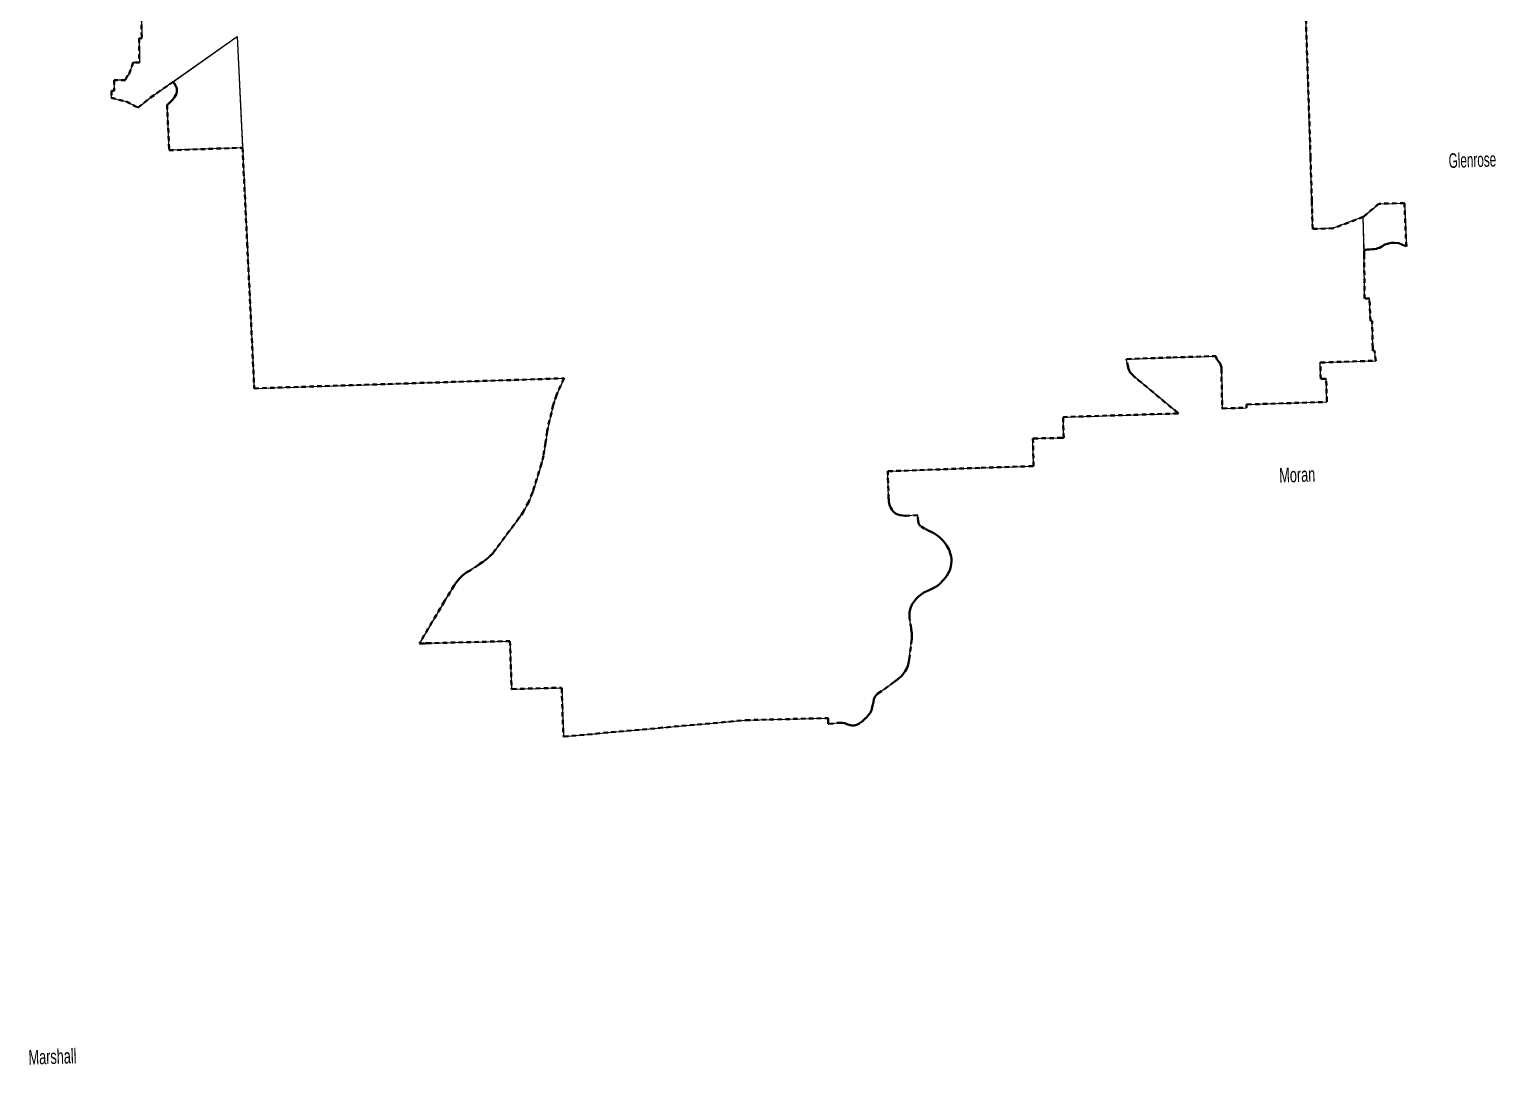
# Model space of a CAD drawing. Header units: feet. Extents: x -903180 to 1023491, y -707744 to 564635.
# Drawn here: x 871277 to 911451, y 40415 to 68799 of the extents above; entities that cross this region are included whole.
import ezdxf

# ---------------------------------------------------------------- set-up
doc = ezdxf.new("R2010")
doc.units = ezdxf.units.FT
doc.header["$LTSCALE"] = 80
doc.linetypes.add('SHORT_DASHED', pattern=[2.7, 1.5, -1.2])
doc.layers.add('13', color=7, linetype='SHORT_DASHED', lineweight=40)
doc.layers.add('58', color=7, linetype='Continuous', lineweight=13)
doc.layers.add('16', color=7, linetype='Continuous')

msp = doc.modelspace()

# ---------------------------------------------------------------- linework, layer by layer
at = {"layer": '13'}
for p, q in [((875242.96, 67320.99), (875286.25, 67256.82)), ((903855.33, 59695.27), (903875.33, 59675.44)), ((896523.79, 54073.04), (896536.62, 54140.95)), ((893185.75, 49759.45), (893432.08, 49785.96))]:
    msp.add_line(p, q, dxfattribs=at)
for points in [[(903875.33, 59675.44), (903890.98, 59655.02), (903905.01, 59632.09), (903916.57, 59607.81), (903925.54, 59582.46), (903931.8, 59556.31), (903935.29, 59529.65), (903935.45, 59524.12), (903936.01, 59504.12), (903936.38, 59484.12), (903958.77, 58427.74), (903956.42, 58407.74), (903976.42, 58408.17), (904624.04, 58422.01), (904624.67, 58494.77), (904624.84, 58514.77), (904644.84, 58514.14), (906805.18, 58583.22), (906825.18, 58585.24), (906824.61, 58605.24), (906807.84, 59198.86), (906802.15, 59218.86), (906782.15, 59218.77), (906657.24, 59218.21), (906645.21, 59643.99), (906643.82, 59663.99), (906663.82, 59664.65), (908170.35, 59714.01), (908131.69, 59989.34), (908085.74, 59987.78), (908084.21, 60074.69), (908083.75, 60079.25), (908066.63, 60804.73), (908017.43, 60804.45), (907991.71, 61420.34), (907859.15, 61418.03), (907849.19, 62607.34), (907845.43, 62756.12), (907897.59, 62757.66), (907937.51, 62758.41), (907998.53, 62762.93), (908077.63, 62767.45), (908119.06, 62771.98), (908189.12, 62784.04), (908226.79, 62796.85), (908266.71, 62812.68), (908314.17, 62839.06), (908346.57, 62857.91), (908397.79, 62888.06), (908426.8, 62897.48), (908516.64, 62929.71), (908601.01, 62942.9), (908678.61, 62947.8), (908801.95, 62932.16), (908878.79, 62903.51), (909003.84, 62847.73), (908951.03, 64034.76), (908253.79, 64016.52), (907822.75, 63654.41), (907000.55, 63344.46), (906437.9, 63324.27), (906414.81, 64094.66), (906379.09, 65284.05), (906200.73, 70615.38)], [(874330.9, 70005.8), (874355.8, 68546.23), (874283.17, 68553.62), (874291.97, 67892.88), (874125.41, 67891.56), (873993.67, 67533.12), (873966.64, 67530.41), (873908.9, 67406.85), (873597.92, 67406.85), (873603.28, 67114.65), (873528.66, 67110.84), (873522.95, 66919.95), (873932.55, 66816.54), (874254.44, 66652.8), (874596.27, 66926.35), (875214.1, 67361.1), (875242.96, 67320.99)], [(875286.25, 67256.82), (875307.7, 67205.48), (875315.32, 67173.19), (875319.72, 67138.29), (875319.11, 67083.23), (875306.29, 67031.09), (875281.44, 66982.96), (875254.98, 66938.04), (875197.26, 66865.04), (875144.35, 66810.49), (875097.86, 66767.98), (875048.9, 66732.72), (875109.86, 65482.42), (877116.33, 65553.49), (877244.83, 62955.54), (877245.77, 62935.54), (877246.75, 62915.54), (877440.07, 58956.05), (885927.24, 59231.34), (885735.81, 58813.42), (885726.56, 58793.42), (885719.69, 58773.42), (885654.04, 58582.33), (885642.98, 58541.4), (885637.58, 58521.4), (885632.82, 58501.4), (885478.59, 57866.84), (885469.22, 57815.52), (885465.59, 57795.52), (885462.84, 57775.52), (885425.76, 57505.48), (885423.02, 57485.48), (885419.77, 57465.48), (885362.15, 57110.35), (885317.84, 56930.4), (885312.89, 56910.4), (885306.85, 56890.4), (885080.93, 56141.93), (885074.89, 56121.93), (885066.47, 56101.93), (884959.36, 55846.35), (884815.42, 55583.84), (884720.17, 55441.01), (884706.83, 55421.01), (884692.03, 55401.01), (884060.27, 54546.62), (884045.48, 54526.62), (884029.14, 54506.62), (883952.87, 54413.25), (883848.92, 54310.18), (883734.76, 54218.54), (883732.61, 54217.02), (883712.61, 54202.91), (883692.61, 54189.55), (883620.14, 54141.13), (883600.14, 54127.8), (883580.14, 54114.68), (883354.64, 53966.73), (883334.64, 53953.61), (883314.64, 53941.24), (883238.49, 53894.51), (883144.59, 53822.36), (883096.6, 53777.89), (883076.6, 53759.17), (883059.8, 53739.17), (882976.63, 53640.13), (882944.63, 53595.24), (882930.37, 53575.24), (882917.92, 53555.24), (882671.86, 53159.81), (882659.41, 53139.81), (882647.6, 53119.81), (881975.69, 51981.22), (881963.89, 51961.22), (881983.89, 51962.14), (882133.89, 51965.49), (882153.89, 51965.94), (882173.89, 51966.49), (884445.83, 52029.19), (884489.73, 50732.07), (884488.03, 50712.07), (884508.03, 50712.63), (885841.66, 50749.96), (885861.66, 50750.35), (885862.36, 50730.35), (885907.7, 49429.1), (885908.4, 49409.1), (885928.4, 49410.86), (890910.29, 49859.93), (893140.79, 49916.6), (893160.79, 49917.11), (893162.14, 49897.11), (893165.23, 49778.17), (893165.75, 49758.17), (893185.75, 49759.45)], [(896536.62, 54140.95), (896542.28, 54209.83), (896540.72, 54278.93), (896531.93, 54347.49), (896516.03, 54414.75), (896500.19, 54459.98), (896493.19, 54479.98), (896484.8, 54499.98), (896465.49, 54546.33), (896418.27, 54635.84), (896361.94, 54719.93), (896297.13, 54797.66), (896224.56, 54868.2), (896145, 54930.76), (896059.35, 54984.67), (895987.53, 55019.98), (895967.53, 55029.74), (895947.53, 55038.18), (895943.23, 55040), (895809.49, 55106.44), (895687.99, 55186.5), (895685.16, 55188.73), (895674.52, 55198.34), (895664.94, 55209.01), (895656.52, 55220.62), (895649.37, 55233.05), (895643.55, 55246.15), (895639.14, 55259.8), (895636.17, 55273.83), (895634.69, 55288.09), (895630.15, 55302.43), (895620.21, 55474.95), (895303.25, 55465.41), (895283.25, 55464.94), (895263.25, 55465.5), (895205.93, 55468.73), (895138.87, 55479.61), (895073.32, 55497.44), (895029.98, 55514.27), (895009.98, 55522.03), (894989.98, 55539.96), (894977.09, 55550.08), (894956.43, 55570.12), (894937.98, 55592.22), (894933.85, 55598.37), (894915.97, 55618.37), (894904.29, 55638.37), (894881.64, 55679), (894857.26, 55736.01), (894838.99, 55795.26), (894827, 55856.09), (894823.26, 55897.63), (894821.44, 55917.63), (894820.75, 55937.63), (894795.62, 56661.7), (894794.65, 56681.7), (894814.65, 56682.45), (897353.96, 56778.23), (898789.83, 56825.92), (898773.7, 57563.07), (898772.6, 57583.07), (898792.6, 57583.44), (899448.69, 57595.62), (899468.69, 57595.99), (899488.69, 57596.34), (899618, 57597.49), (899597.85, 58170.64), (902739.89, 58267.72), (902759.89, 58269.4), (902739.89, 58286.04), (901586.83, 59245.3), (901566.83, 59261.94), (901546.83, 59280.61), (901498.75, 59325.34), (901478.75, 59343.99), (901460.5, 59363.99), (901455.56, 59369.55), (901453.21, 59372.83), (901438.88, 59392.83), (901427.7, 59412.83), (901419.51, 59427.39), (901400.62, 59470.28), (901392.73, 59494.91), (901386.33, 59514.91), (901382.05, 59534.91), (901337.6, 59739.24), (901333.25, 59759.24), (901353.25, 59760.32), (902604.94, 59803.61), (903782.32, 59840.05), (903796.16, 59798.76), (903814.23, 59759.14), (903836.35, 59721.63), (903840.93, 59715.27), (903855.33, 59695.27)], [(893747.91, 49728.36), (893767.91, 49723.24), (893782.78, 49719.6), (893814.58, 49715.27), (893846.65, 49714.29), (893878.66, 49716.67), (893910.23, 49722.38), (893941.04, 49731.36), (893970.75, 49743.51), (893979.01, 49747.95), (893999.01, 49758.7), (894019.01, 49773.16), (894099.91, 49832.11), (894194.36, 49917.12), (894261.39, 49991.54), (894279.4, 50011.54), (894294.41, 50031.54), (894295.08, 50032.43), (894319.37, 50071.05), (894339.49, 50112), (894347.87, 50134.82), (894355.22, 50154.82), (894360.15, 50174.82), (894390.41, 50294.04), (894395.43, 50314.04), (894400.29, 50334.04), (894403.59, 50347.65), (894406.14, 50365.9), (894416.82, 50433.44), (894422.66, 50453.44), (894430.47, 50474.29), (894441.85, 50497.07), (894455.56, 50518.55), (894471.43, 50538.47), (894487.82, 50555.13), (894507.82, 50571.99), (894527.82, 50586.51), (894986.35, 50919.46), (895006.35, 50933.98), (895026.35, 50948.53), (895054.73, 50969.17), (895074.73, 50983.72), (895094.73, 50999.65), (895121.56, 51021.07), (895179.41, 51076.56), (895231.13, 51137.8), (895276.17, 51204.11), (895314.04, 51274.77), (895344.31, 51348.99), (895366.65, 51425.98), (895377.23, 51484.83), (895380.83, 51504.83), (895383.36, 51524.83), (895447.92, 52034.32), (895450.45, 52054.32), (895451.87, 52074.32), (895454.98, 52121.01), (895453.28, 52240.98), (895441.22, 52341.98), (895438.71, 52361.98), (895434.81, 52381.98), (895434.18, 52385.24), (895394.81, 52672.75), (895387.65, 52756.84), (895389.79, 52776.84), (895394.85, 52824.01), (895409.14, 52890.77), (895430.34, 52955.68), (895448.86, 52997.11), (895457.73, 53017.11), (895468.64, 53037.11), (895468.89, 53037.57), (895517.44, 53114.07), (895573.72, 53185.07), (895637.11, 53249.8), (895706.92, 53307.56), (895782.38, 53357.7), (895862.67, 53399.67), (895926.91, 53425.11), (895946.91, 53433.03), (895966.91, 53441.23), (895987.89, 53450.04), (896073.69, 53493.86), (896154.45, 53546.4), (896229.27, 53607.09), (896297.33, 53675.28), (896339.98, 53728.04), (896356.26, 53748.04), (896375.1, 53768.04), (896412.77, 53820.8), (896466.47, 53913.7), (896501.24, 53991.71), (896505.6, 54011.71), (896511.65, 54031.71), (896523.79, 54073.04)], [(893432.08, 49785.96), (893452.08, 49788.14), (893472.08, 49788.86), (893512.22, 49788.76), (893560.34, 49783.58), (893607.66, 49773.39), (893633.65, 49764.87), (893653.65, 49758.32), (893673.65, 49751.98), (893727.91, 49734.51), (893747.91, 49728.36)]]:
    msp.add_lwpolyline(points, dxfattribs=at)
at = {"layer": '58'}
for points in [[(903925.54, 59582.46), (903931.8, 59556.31), (903935.29, 59529.65), (903935.45, 59524.12), (903936.01, 59504.12), (903936.38, 59484.12), (903958.77, 58427.74), (903956.42, 58407.74), (903976.42, 58408.17), (904624.04, 58422.01), (904624.67, 58494.77), (904624.84, 58514.77), (904644.84, 58514.14), (906805.18, 58583.22), (906825.18, 58585.24), (906824.61, 58605.24), (906807.84, 59198.86), (906802.15, 59218.86), (906782.15, 59218.77), (906657.24, 59218.21), (906645.21, 59643.99), (906643.82, 59663.99), (906663.82, 59664.65), (908170.35, 59714.01), (908131.69, 59989.34), (908085.74, 59987.78), (908084.21, 60074.69), (908083.75, 60079.25), (908066.63, 60804.73), (908017.43, 60804.45), (907991.71, 61420.34), (907859.15, 61418.03), (907849.19, 62607.34), (907822.75, 63654.41), (907000.55, 63344.46), (906437.9, 63324.27), (906414.81, 64094.66), (906379.09, 65284.05), (906200.72, 70615.63)], [(874330.9, 70005.8), (874355.8, 68546.23), (874283.17, 68553.62), (874291.97, 67892.88), (874125.41, 67891.56), (873993.67, 67533.12), (873966.64, 67530.41), (873908.9, 67406.85), (873597.92, 67406.85), (873603.28, 67114.65), (873528.66, 67110.84), (873522.95, 66919.95), (873932.55, 66816.54), (874254.44, 66652.8), (874596.27, 66926.35), (876969.16, 68601.52), (877244.83, 62955.54), (877245.77, 62935.54), (877246.75, 62915.54), (877440.07, 58956.05), (885927.24, 59231.34), (885735.81, 58813.42), (885726.56, 58793.42), (885719.69, 58773.42), (885654.04, 58582.33), (885642.98, 58541.4), (885637.58, 58521.4), (885632.82, 58501.4), (885478.59, 57866.84), (885469.22, 57815.52), (885465.59, 57795.52), (885462.84, 57775.52), (885425.76, 57505.48), (885423.02, 57485.48), (885419.77, 57465.48), (885362.15, 57110.35), (885317.84, 56930.4), (885312.89, 56910.4), (885306.85, 56890.4), (885080.93, 56141.93), (885074.89, 56121.93), (885066.47, 56101.93), (884959.36, 55846.35), (884815.42, 55583.84), (884720.17, 55441.01), (884706.83, 55421.01), (884692.03, 55401.01), (884060.27, 54546.62), (884045.48, 54526.62), (884029.14, 54506.62), (883952.87, 54413.25), (883848.92, 54310.18), (883734.76, 54218.54), (883732.61, 54217.02), (883712.61, 54202.91), (883692.61, 54189.55), (883620.14, 54141.13), (883600.14, 54127.8), (883580.14, 54114.68), (883354.64, 53966.73), (883334.64, 53953.61), (883314.64, 53941.24), (883238.49, 53894.51), (883144.59, 53822.36), (883096.6, 53777.89), (883076.6, 53759.17), (883059.8, 53739.17), (882976.63, 53640.13), (882944.63, 53595.24), (882930.37, 53575.24), (882917.92, 53555.24), (882671.86, 53159.81), (882659.41, 53139.81), (882647.6, 53119.81), (881975.69, 51981.22), (881963.89, 51961.22), (881983.89, 51962.14), (882133.89, 51965.49), (882153.89, 51965.94), (882173.89, 51966.49), (884445.83, 52029.19), (884489.73, 50732.07), (884488.03, 50712.07), (884508.03, 50712.63), (885841.66, 50749.96), (885861.66, 50750.35), (885862.36, 50730.35), (885907.7, 49429.1), (885908.4, 49409.1), (885928.4, 49410.86), (890910.29, 49859.93), (893140.79, 49916.6), (893160.79, 49917.11), (893162.14, 49897.11), (893165.23, 49778.17), (893165.75, 49758.17), (893185.75, 49759.45), (893432.08, 49785.96), (893452.08, 49788.14), (893472.08, 49788.86), (893512.22, 49788.76)], [(896542.28, 54209.83), (896540.72, 54278.93), (896531.93, 54347.49), (896516.03, 54414.75), (896500.19, 54459.98), (896493.19, 54479.98), (896484.8, 54499.98), (896465.49, 54546.33), (896418.27, 54635.84), (896361.94, 54719.93), (896297.13, 54797.66), (896224.56, 54868.2), (896145, 54930.76), (896059.35, 54984.67), (895987.53, 55019.98), (895967.53, 55029.74), (895947.53, 55038.18), (895943.23, 55040), (895809.49, 55106.44), (895687.99, 55186.5), (895685.16, 55188.73), (895674.52, 55198.34), (895664.94, 55209.01), (895656.52, 55220.62), (895649.37, 55233.05), (895643.55, 55246.15), (895639.14, 55259.8), (895636.17, 55273.83), (895634.69, 55288.09), (895630.15, 55302.43), (895620.21, 55474.95), (895303.25, 55465.41), (895283.25, 55464.94), (895263.25, 55465.5), (895205.93, 55468.73), (895138.87, 55479.61), (895073.32, 55497.44), (895029.98, 55514.27), (895009.98, 55522.03), (894989.98, 55539.96), (894977.09, 55550.08), (894956.43, 55570.12), (894937.98, 55592.22), (894933.85, 55598.37), (894915.97, 55618.37), (894904.29, 55638.37), (894881.64, 55679), (894857.26, 55736.01), (894838.99, 55795.26), (894827, 55856.09), (894823.26, 55897.63), (894821.44, 55917.63), (894820.75, 55937.63), (894795.62, 56661.7), (894794.65, 56681.7), (894814.65, 56682.45), (897353.96, 56778.23), (898789.83, 56825.92), (898773.7, 57563.07), (898772.6, 57583.07), (898792.6, 57583.44), (899448.69, 57595.62), (899468.69, 57595.99), (899488.69, 57596.34), (899618, 57597.49), (899597.85, 58170.64), (902739.89, 58267.72), (902759.89, 58269.4), (902739.89, 58286.04), (901586.83, 59245.3), (901566.83, 59261.94), (901546.83, 59280.61), (901498.75, 59325.34), (901478.75, 59343.99), (901504.41, 59320.09), (901554.13, 59274.37), (901566.83, 59261.94), (901460.5, 59363.99), (901455.56, 59369.55), (901453.21, 59372.83), (901438.88, 59392.83), (901417.63, 59431.46), (901400.12, 59471.74), (901392.27, 59496.82), (901386.84, 59513.53), (901382.05, 59534.91), (901337.6, 59739.24), (901333.25, 59759.24), (901353.25, 59760.32), (902604.94, 59803.61), (903782.32, 59840.05), (903796.16, 59798.76), (903814.23, 59759.14), (903836.35, 59721.63), (903840.93, 59715.27), (903855.33, 59695.27), (903875.33, 59675.44), (903890.98, 59655.02), (903905.01, 59632.09), (903916.57, 59607.81), (903925.54, 59582.46)], [(893512.22, 49788.76), (893560.34, 49783.58), (893607.66, 49773.39), (893633.65, 49764.87), (893653.65, 49758.32), (893767.91, 49723.24), (893782.78, 49719.6), (893814.58, 49715.27), (893846.65, 49714.29), (893878.66, 49716.67), (893910.23, 49722.38), (893941.04, 49731.36), (893970.75, 49743.51), (893979.01, 49747.95), (893999.01, 49758.7), (894019.01, 49773.16), (894099.91, 49832.11), (894194.36, 49917.12), (894261.39, 49991.54), (894279.4, 50011.54), (894294.41, 50031.54), (894295.08, 50032.43), (894319.37, 50071.05), (894339.49, 50112), (894347.87, 50134.82), (894355.22, 50154.82), (894360.15, 50174.82), (894390.41, 50294.04), (894395.43, 50314.04), (894400.29, 50334.04), (894403.59, 50347.65), (894406.14, 50365.9), (894416.82, 50433.44), (894422.66, 50453.44), (894430.47, 50474.29), (894441.85, 50497.07), (894455.56, 50518.55), (894471.43, 50538.47), (894487.82, 50555.13), (894507.82, 50571.99), (894527.82, 50586.51), (894986.35, 50919.46), (895006.35, 50933.98), (895026.35, 50948.53), (895054.73, 50969.17), (895074.73, 50983.72), (895094.73, 50999.65), (895121.56, 51021.07), (895179.41, 51076.56), (895231.13, 51137.8), (895276.17, 51204.11), (895314.04, 51274.77), (895344.31, 51348.99), (895366.65, 51425.98), (895377.23, 51484.83), (895380.83, 51504.83), (895383.36, 51524.83), (895447.92, 52034.32), (895450.45, 52054.32), (895451.87, 52074.32), (895454.98, 52121.01), (895453.28, 52240.98), (895441.22, 52341.98), (895438.71, 52361.98), (895434.81, 52381.98), (895434.18, 52385.24), (895394.81, 52672.75), (895387.65, 52756.84), (895389.79, 52776.84), (895394.85, 52824.01), (895409.14, 52890.77), (895430.34, 52955.68), (895448.86, 52997.11), (895457.73, 53017.11), (895468.64, 53037.11), (895468.89, 53037.57), (895517.44, 53114.07), (895573.72, 53185.07), (895637.11, 53249.8), (895706.92, 53307.56), (895782.38, 53357.7), (895862.67, 53399.67), (895926.91, 53425.11), (895946.91, 53433.03), (895966.91, 53441.23), (895987.89, 53450.04), (896073.69, 53493.86), (896154.45, 53546.4), (896229.27, 53607.09), (896297.33, 53675.28), (896339.98, 53728.04), (896356.26, 53748.04), (896375.1, 53768.04), (896412.77, 53820.8), (896466.47, 53913.7), (896501.24, 53991.71), (896505.6, 54011.71), (896511.65, 54031.71), (896523.79, 54073.04), (896536.62, 54140.95), (896542.28, 54209.83)]]:
    msp.add_lwpolyline(points, dxfattribs=at)
for points in [[(875048.9, 66732.72), (875097.86, 66767.98), (875144.35, 66810.49), (875197.26, 66865.04), (875254.98, 66938.04), (875306.29, 67031.09), (875319.11, 67083.23), (875319.72, 67138.29), (875315.32, 67173.19), (875307.7, 67205.48), (875286.25, 67256.82), (875214.1, 67361.1), (876969.16, 68601.52), (877116.33, 65553.49), (875109.86, 65482.42)], [(907822.75, 63654.41), (908253.79, 64016.52), (908951.03, 64034.76), (909003.84, 62847.73), (908801.95, 62932.16), (908678.61, 62947.8), (908516.64, 62929.71), (908397.79, 62888.06), (908266.71, 62812.68), (908189.12, 62784.04), (907845.43, 62756.12)], [(907822.75, 63654.41), (908253.79, 64016.52), (908951.03, 64034.76), (909003.84, 62847.73), (908801.95, 62932.16), (908678.61, 62947.8), (908516.64, 62929.71), (908397.79, 62888.06), (908266.71, 62812.68), (908189.12, 62784.04), (907845.43, 62756.12)], [(907822.75, 63654.41), (908253.79, 64016.52), (908951.03, 64034.76), (909003.84, 62847.73), (908801.95, 62932.16), (908678.61, 62947.8), (908516.64, 62929.71), (908397.79, 62888.06), (908266.71, 62812.68), (908189.12, 62784.04), (907845.43, 62756.12)], [(907822.75, 63654.41), (908253.79, 64016.52), (908951.03, 64034.76), (909003.84, 62847.73), (908801.95, 62932.16), (908678.61, 62947.8), (908516.64, 62929.71), (908397.79, 62888.06), (908266.71, 62812.68), (908189.12, 62784.04), (907845.43, 62756.12)]]:
    msp.add_lwpolyline(points, close=True, dxfattribs=at)

# ---------------------------------------------------------------- texts
at = {"layer": '16'}
for s, width, p in [('Glenrose', 0.6, (910168.82, 64996.38)), ('Moran', 0.65, (905528, 56370.31)), ('Marshall', 0.65, (871261.68, 40413.66))]:
    msp.add_text(s, height=400, rotation=1.892, dxfattribs=dict(at, width=width)).set_placement(p)

doc.saveas('drawing.dxf')
